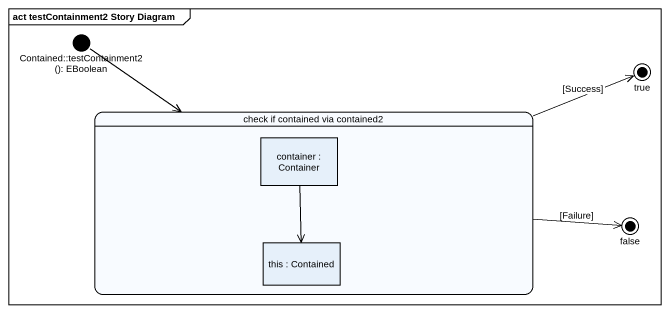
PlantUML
@startuml
mainframe act testContainment2 Story Diagram
hide empty description
state "Contained::testContainment2 (): EBoolean" as Contained_testContainment2 <<start>>
state true <<end>>
state "check if contained via contained2" as check_if_contained_via {
  state "container : Container" as container <<object>>
  state "this : Contained" as this <<object>>
}
state false <<end>>
Contained_testContainment2 --> check_if_contained_via
check_if_contained_via -right-> true : [Success]
check_if_contained_via -right-> false : [Failure]
container --> this
@enduml
